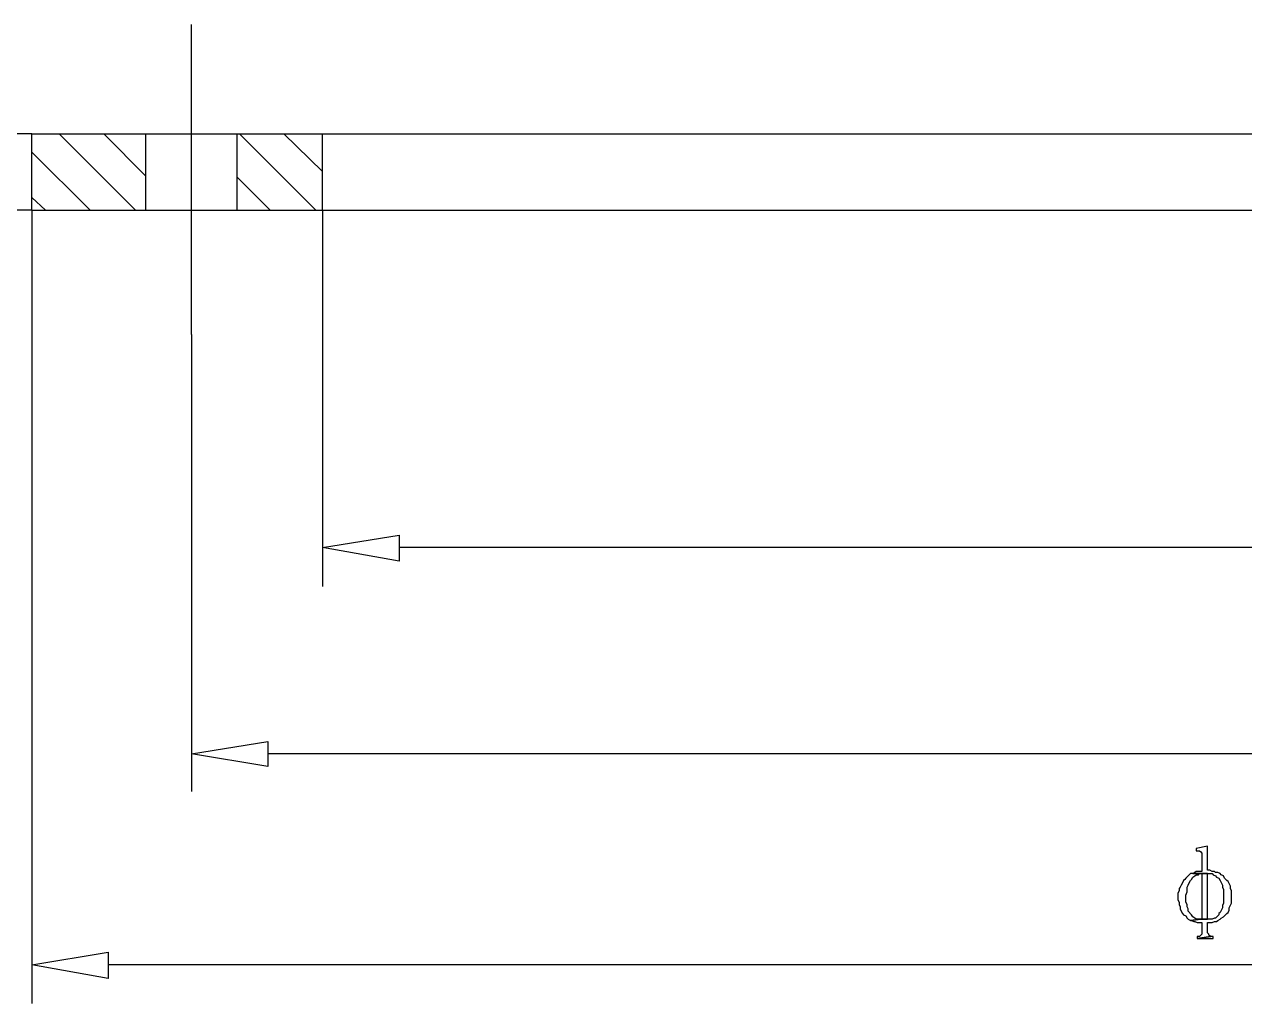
# Model space of a CAD drawing. Extents: x -15.4 to 0.8, y 0.3 to 11.8.
# Drawn here: x -13.943 to -13.051, y 9.808 to 10.524 of the extents above; entities that cross this region are included whole.
import ezdxf

# ---------------------------------------------------------------- set-up
doc = ezdxf.new("R2010")
doc.units = 0
doc.header["$MEASUREMENT"] = 0
doc.linetypes.add('AUSGEZOGEN', pattern=[0])
doc.layers.get('0').update_dxf_attribs({"linetype": 'AUSGEZOGEN'})

msp = doc.modelspace()

# ---------------------------------------------------------------- linework, layer by layer
for points in [[(-13.82045, 10.2969), (-13.82045, 10.52356)], [(-13.93711, 10.44356), (-14.22795, 10.44356)], [(-13.93711, 10.44356), (-12.95961, 10.44356)], [(-13.93711, 10.38773), (-13.93711, 10.44356)], [(-13.91711, 10.44356), (-13.86128, 10.38773)], [(-13.88461, 10.44356), (-13.85378, 10.41273)], [(-13.85378, 10.38773), (-13.85378, 10.44356)], [(-13.78711, 10.38773), (-13.78711, 10.44356)], [(-13.78545, 10.44356), (-13.72961, 10.38773)], [(-13.75295, 10.44356), (-13.72461, 10.41606)], [(-13.72461, 10.38773), (-13.72461, 10.44356)], [(-13.93711, 10.43023), (-13.89461, 10.38773)], [(-13.78711, 10.4119), (-13.76295, 10.38773)], [(-13.93711, 10.3969), (-13.92711, 10.38773)], [(-13.93711, 10.38773), (-14.22795, 10.38773)], [(-13.93711, 10.38773), (-13.93711, 9.80773)], [(-13.93711, 10.38773), (-12.95961, 10.38773)], [(-13.72461, 10.38773), (-13.72461, 10.11273)], [(-13.82045, 10.2969), (-13.82045, 9.96273)], [(-13.66878, 10.15023), (-13.66878, 10.13106), (-13.66878, 10.13106), (-13.72461, 10.14106), (-13.66878, 10.15023)], [(-12.25045, 10.14106), (-13.66878, 10.14106)], [(-13.76461, 9.9994), (-13.76461, 9.98106), (-13.76461, 9.98106), (-13.82045, 9.99023), (-13.76461, 9.9994)], [(-12.15461, 9.99023), (-13.76461, 9.99023)], [(-13.07795, 9.92273), (-13.08628, 9.92106), (-13.08628, 9.92106), (-13.08628, 9.9194), (-13.08628, 9.9194), (-13.08378, 9.9194), (-13.08378, 9.9194), (-13.08295, 9.91856), (-13.08295, 9.91856), (-13.08211, 9.91773), (-13.08211, 9.91773), (-13.08211, 9.9044), (-13.08211, 9.9044), (-13.08628, 9.9044), (-13.08628, 9.9044), (-13.08711, 9.90356), (-13.08711, 9.90356), (-13.08878, 9.90273), (-13.08878, 9.90273), (-13.07461, 9.90273), (-13.07461, 9.90273), (-13.07378, 9.9019), (-13.07378, 9.9019), (-13.07211, 9.90106), (-13.07211, 9.90106), (-13.07128, 9.90023), (-13.07128, 9.90023), (-13.06961, 9.8994), (-13.06961, 9.8994), (-13.06878, 9.89773), (-13.06878, 9.89773), (-13.06711, 9.8944), (-13.06711, 9.8944), (-13.06711, 9.89273), (-13.06711, 9.89273), (-13.06628, 9.89106), (-13.06628, 9.89106), (-13.06628, 9.88106), (-13.06628, 9.88106), (-13.06711, 9.8794), (-13.06711, 9.8794), (-13.06711, 9.87773), (-13.06711, 9.87773), (-13.06878, 9.8744), (-13.06878, 9.8744), (-13.06961, 9.87356), (-13.06961, 9.87356), (-13.06961, 9.87273), (-13.06961, 9.87273), (-13.07045, 9.8719), (-13.07045, 9.8719), (-13.07211, 9.87023), (-13.07211, 9.87023), (-13.07295, 9.87023), (-13.07295, 9.87023), (-13.07461, 9.8694), (-13.07461, 9.8694), (-13.08295, 9.8694), (-13.08295, 9.8694), (-13.09045, 9.86856), (-13.09045, 9.86856), (-13.08961, 9.86856), (-13.08961, 9.86856), (-13.08795, 9.86773), (-13.08795, 9.86773), (-13.08711, 9.86773), (-13.08711, 9.86773), (-13.08545, 9.8669), (-13.08545, 9.8669), (-13.08211, 9.8669), (-13.08211, 9.8669), (-13.08211, 9.85856), (-13.08211, 9.85856), (-13.08295, 9.85773), (-13.08295, 9.85773), (-13.08378, 9.8569), (-13.08378, 9.8569), (-13.08545, 9.8569), (-13.08545, 9.8569), (-13.08545, 9.85523), (-13.08545, 9.85523), (-13.07545, 9.8569), (-13.07545, 9.8569), (-13.07711, 9.85773), (-13.07711, 9.85773), (-13.07711, 9.85856), (-13.07711, 9.85856), (-13.07795, 9.8594), (-13.07795, 9.8594), (-13.07795, 9.8669), (-13.07795, 9.8669), (-13.07461, 9.8669), (-13.07461, 9.8669), (-13.07295, 9.86773), (-13.07295, 9.86773), (-13.07128, 9.86773), (-13.07128, 9.86773), (-13.07045, 9.86856), (-13.07045, 9.86856), (-13.06878, 9.8694), (-13.06878, 9.8694), (-13.06795, 9.87023), (-13.06795, 9.87023), (-13.06628, 9.87106), (-13.06628, 9.87106), (-13.06545, 9.8719), (-13.06545, 9.8719), (-13.06378, 9.87356), (-13.06378, 9.87356), (-13.06295, 9.8744), (-13.06295, 9.8744), (-13.06211, 9.87606), (-13.06211, 9.87606), (-13.06211, 9.87773), (-13.06211, 9.87773), (-13.06045, 9.88106), (-13.06045, 9.88106), (-13.06045, 9.89023), (-13.06045, 9.89023), (-13.06128, 9.8919), (-13.06128, 9.8919), (-13.06128, 9.89356), (-13.06128, 9.89356), (-13.06295, 9.8969), (-13.06295, 9.8969), (-13.06378, 9.89773), (-13.06378, 9.89773), (-13.06545, 9.8994), (-13.06545, 9.8994), (-13.06628, 9.90106), (-13.06628, 9.90106), (-13.06795, 9.9019), (-13.06795, 9.9019), (-13.06878, 9.90273), (-13.06878, 9.90273), (-13.07045, 9.90356), (-13.07045, 9.90356), (-13.07211, 9.90356), (-13.07211, 9.90356), (-13.07295, 9.9044), (-13.07295, 9.9044), (-13.07461, 9.9044), (-13.07461, 9.9044), (-13.07628, 9.90523), (-13.07628, 9.90523), (-13.07795, 9.90523), (-13.07795, 9.92273)], [(-13.08878, 9.90273), (-13.09045, 9.90273), (-13.09045, 9.90273), (-13.09128, 9.9019), (-13.09128, 9.9019), (-13.09211, 9.90106), (-13.09211, 9.90106), (-13.09378, 9.8994), (-13.09378, 9.8994), (-13.09461, 9.89856), (-13.09461, 9.89856), (-13.09545, 9.89773), (-13.09545, 9.89773), (-13.09628, 9.89606), (-13.09628, 9.89606), (-13.09711, 9.8944), (-13.09711, 9.8944), (-13.09795, 9.89273), (-13.09795, 9.89273), (-13.09878, 9.8919), (-13.09878, 9.8919), (-13.09878, 9.89023), (-13.09878, 9.89023), (-13.09961, 9.88856), (-13.09961, 9.88856), (-13.09961, 9.88356), (-13.09961, 9.88356), (-13.09878, 9.8819), (-13.09878, 9.8819), (-13.09878, 9.88023), (-13.09878, 9.88023), (-13.09795, 9.87856), (-13.09795, 9.87856), (-13.09795, 9.8769), (-13.09795, 9.8769), (-13.09711, 9.87523), (-13.09711, 9.87523), (-13.09628, 9.87356), (-13.09628, 9.87356), (-13.09545, 9.87273), (-13.09545, 9.87273), (-13.09378, 9.8719), (-13.09378, 9.8719), (-13.09295, 9.87023), (-13.09295, 9.87023), (-13.09211, 9.8694), (-13.09211, 9.8694), (-13.09045, 9.86856), (-13.09045, 9.86856), (-13.08295, 9.8694), (-13.08295, 9.8694), (-13.08628, 9.8694), (-13.08628, 9.8694), (-13.08711, 9.87023), (-13.08711, 9.87023), (-13.08878, 9.87106), (-13.08878, 9.87106), (-13.08961, 9.87273), (-13.08961, 9.87273), (-13.09211, 9.87523), (-13.09211, 9.87523), (-13.09211, 9.8769), (-13.09211, 9.8769), (-13.09295, 9.87856), (-13.09295, 9.87856), (-13.09295, 9.88023), (-13.09295, 9.88023), (-13.09378, 9.8819), (-13.09378, 9.8819), (-13.09378, 9.8869), (-13.09378, 9.8869), (-13.09295, 9.8894), (-13.09295, 9.8894), (-13.09295, 9.89273), (-13.09295, 9.89273), (-13.09211, 9.8944), (-13.09211, 9.8944), (-13.09128, 9.89606), (-13.09128, 9.89606), (-13.09045, 9.89773), (-13.09045, 9.89773), (-13.08961, 9.89856), (-13.08961, 9.89856), (-13.08878, 9.90023), (-13.08878, 9.90023), (-13.08711, 9.90106), (-13.08711, 9.90106), (-13.08628, 9.9019), (-13.08628, 9.9019), (-13.08461, 9.9019), (-13.08461, 9.9019), (-13.08378, 9.90273), (-13.08378, 9.90273), (-13.07795, 9.90273), (-13.08878, 9.90273)], [(-13.07795, 9.90273), (-13.08211, 9.90273), (-13.08211, 9.90273), (-13.08211, 9.8694), (-13.08211, 9.8694), (-13.08295, 9.8694), (-13.08295, 9.8694), (-13.07795, 9.8694), (-13.07795, 9.90273)], [(-13.07378, 9.8569), (-13.07545, 9.8569), (-13.07545, 9.8569), (-13.08545, 9.85523), (-13.08545, 9.85523), (-13.07378, 9.85523), (-13.07378, 9.8569)], [(-13.88128, 9.84523), (-13.88128, 9.82606), (-13.88128, 9.82606), (-13.93711, 9.83606), (-13.88128, 9.84523)], [(-12.03878, 9.83606), (-13.88128, 9.83606)]]:
    msp.add_lwpolyline(points)

doc.saveas('drawing.dxf')
